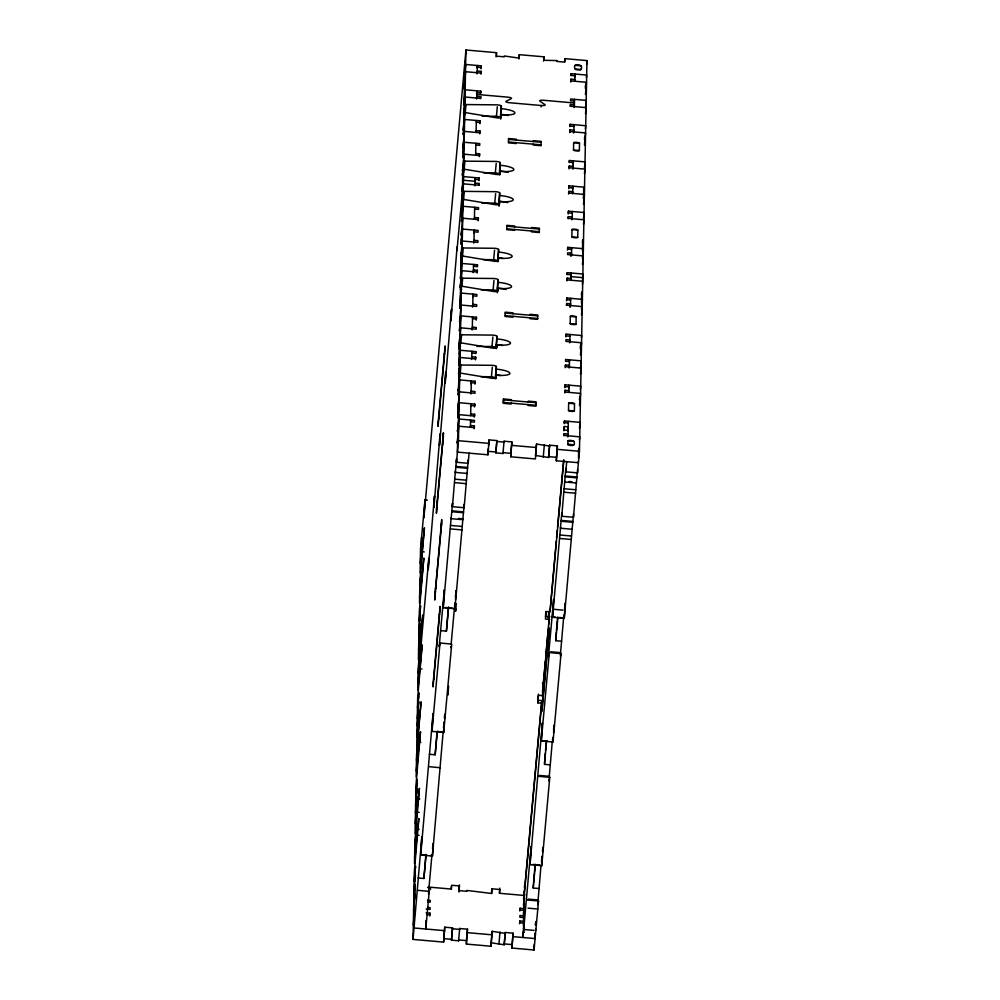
<?xml version="1.0" encoding="UTF-8"?>
<svg xmlns="http://www.w3.org/2000/svg" width="1000" height="1000" viewBox="0 0 1000 1000"><rect width="100%" height="100%" fill="white"/><g stroke="black" fill="none" stroke-linecap="round" stroke-linejoin="round"><path stroke-width="1.5" d="M443.212 731.162L432.425 856.075L420.712 855.05L421.838 836.838L413.038 939.412L443.612 942.087L444.725 927.188L452.537 927.875L451.475 940.163L458.638 940.788L459.688 928.5L467.5 929.188L466.388 944.075L491.062 946.237L492.163 931.338L505.225 933.35L504.188 944.775L491.125 942.763L492.163 931.338M462.875 518.837L462.863 519.7L451.15 518.675L452.488 503.212L452.425 506.688L464.137 507.713L464.2 504.237L454.938 608.75L443.225 607.725L444.312 589.763L439.162 646.712L440 642.987L451.725 644.1L443.688 732.412L431.975 731.388L433.05 713.425L420.712 854.975M425.95 920.525L425.788 929.013L429.212 891.363L417.488 890.3M440.012 643.012L431.975 731.388M523.013 937.1L531.138 846.45L530.025 864.625L541.75 865.65L549.788 777.237M573.25 516.85L564.263 618.325L552.55 617.3L553.625 599.325L548.475 656.287L549.325 652.55L561.038 653.662L553 741.988L541.287 740.962L542.375 722.987L530.025 864.625M504.188 944.775L505.238 932.487L513.05 933.175L511.938 948.062L534.062 950L538.525 900.938L526.812 899.963M549.325 652.638L541.287 740.888M413.038 939.412L414.338 871.737L418.85 818.512L417.7 829.137L419.162 829.262M414.35 913.512L414.075 927.987L444.663 930.662M414.625 899.05L414.837 888.2M414.975 880.962L415.188 870.113M415.637 846.587L415.85 835.738M416.3 812.225L416.5 801.375M416.637 794.137L416.85 783.288M417.3 759.775L417.512 748.913M417.962 725.4L418.175 714.55M418.312 707.312L418.525 696.462M418.975 672.95L419.175 662.1M419.625 638.575L419.837 627.725M419.975 620.487L420.188 609.637M420.637 586.125L420.85 575.275M421.3 551.763L421.575 537.288M414.663 911.45L414.7 909.712L413.312 924.938M415.325 877.15L415.363 875.413L413.938 892.375M415.5 868.037L415.538 866.3L414.15 881.525M419.975 634.775L420.012 633.038L418.587 650M420.15 625.662L420.188 623.925L418.8 639.15M420.988 582.325L421.012 580.588L419.6 597.55M421.163 573.2L421.188 571.462L419.8 586.688M421.65 547.95L421.675 546.213L420.262 563.175M417.7 829.137L417.75 826.438L414.487 863.675L414.913 841.5L419.425 788.288L418.288 798.9L419.75 799.025M418.288 798.9L418.325 796.2L415.062 833.438L416 784.912L420.513 731.688L419.375 742.312L420.838 742.438M419.375 742.312L419.412 739.613L416.15 776.85L416.575 754.675L421.1 701.8L416.737 746.625L417.663 698.088L422.188 644.875L417.825 690.025L418.25 667.862L422.775 614.975L418.4 659.8L419.338 611.263L423.85 558.05L419.487 603.2L419.913 581.038L424.425 527.825L420.075 572.975L420.538 548.713L425 499.7L426.95 499.862M433.137 682.537L433.062 686.888L440.012 609.875M434.812 595.725L434.725 600.062L435.438 591.575M438.15 422.075L438.062 426.413L445.012 349.412M433.75 679.275L433.775 678.4M433.825 675.8L433.837 674.925M435.487 588.975L435.5 588.112M437.088 505.625L437.1 504.762M437.15 502.15L437.175 501.287L436.4 513.237L443.338 436.238M438.75 418.8L438.775 417.938M438.825 415.325L438.837 414.462M426.1 912.812L430 913.15L429.963 914.887L427.125 914.638M430.45 889.562L430.487 887.825L427.887 887.6M439.3 618.362L439.312 617.487M439.363 614.888L439.387 614.012M440.988 530.662L440.962 531.538L441.737 519.587L434.787 596.587M441.037 528.062L441.05 527.2M442.638 444.712L442.65 443.85M442.7 441.238L443.413 432.762L443.325 437.1M444.3 357.887L444.312 357.025M444.363 354.425L444.387 353.55M439.988 610.75L440.075 606.4L433.125 683.413M444.988 350.275L445.075 345.938L438.125 422.938M443.225 607.663L451.163 517.812L451.15 518.675M448.05 692.387L448 695L448.6 686.3M443.612 942.087L444.725 927.188M452.425 506.688L455.375 471.55L455.363 472.413L467.075 473.438L467.088 472.575M455.363 472.413L456.538 458.8L456.475 462.275L468.188 463.3L469.113 453.15M457.325 441.463L457.287 443.2L458.713 426.225L474.325 427.6L474.363 425.863L470.462 425.513M457.55 429.888L457.512 431.613L458.938 414.65L474.55 416.025L474.588 414.288L470.675 413.938M457.987 407.088L457.95 408.825L459.375 391.863L474.988 393.225L475.025 391.488L471.112 391.15L470.863 394.012M458.325 389.075L458.3 390.812L458.675 385.262M459.212 343.062L459.188 344.8L460.6 327.837L476.213 329.2L476.25 327.463L472.35 327.125L472.088 329.975M460 302.25L459.963 303.988L460.35 298.45M460.8 260.575L460.763 262.312L462.137 247.913L463.062 199.375A3.938 0.875 5.2 0 1 464.188 199.513L495.55 204.713A3.925 0.862 5.2 0 0 499.475 204.175L499.525 201.575A13.713 3.038 5.2 0 0 513.25 199.737A13.713 3.038 5.2 0 0 499.637 195.5L499.688 192.887A3.925 0.862 5.2 0 0 495.8 191.688L464.338 191.375A3.925 0.862 5.2 0 1 463.225 191.312L462.188 202.738A3.925 0.862 5.2 0 0 463.3 202.8M461.587 219.775L461.55 221.513L462.938 206.275L478.55 207.65L478.512 209.387L474.613 209.037M462.463 173.75L462.438 175.487L462.812 169.95M462.812 155.738L462.775 157.475L464.162 142.25L479.775 143.613L479.75 145.35L475.838 145.013M463.25 132.95L463.212 134.688L464.6 119.462L480.225 120.825L480.188 122.562L476.275 122.225M463.65 112.263L463.612 113.987L465.037 97.025L480.65 98.4L480.688 96.662L476.775 96.312L476.525 99.038M463.812 103.287L463.787 105.025L465.175 89.787L480.788 91.163L480.75 92.9L476.85 92.55M464.3 77.962L464.275 79.7L465.662 64.475L481.275 65.838L481.238 67.575L477.337 67.237M457.675 437.65L457.4 452.125L487.975 454.8L489.087 439.9L496.887 440.588L495.838 452.875L502.987 453.5L504.05 441.213L511.863 441.9L510.75 456.788L535.425 458.95L536.525 444.05L549.587 446.062L548.538 457.488L535.487 455.475L536.525 444.05M457.9 426.075L457.812 430.412L458.85 419L474.462 420.363L474.438 422.1L470.525 421.75M458.125 414.137L458.338 403.288M458.562 391.35L458.988 368.913M459.125 361.675L459.562 339.25M459.787 327.312L460 316.462M460.225 304.525L460.662 282.1M460.8 274.862L461.225 252.425M461.463 240.487L461.662 229.638M461.9 217.7L462.325 195.275M462.463 188.038L462.9 165.613M463.125 153.675L463.338 142.812M463.562 130.875L463.988 108.45M464.137 101.213L464.475 83.125M464.613 75.888L464.9 61.425M456.475 462.275L458.438 440.7L459.738 373.025A3.938 0.875 5.2 0 1 460.85 373.162L492.225 378.35A3.925 0.862 5.2 0 0 496.138 377.825L496.188 375.225A13.713 3.038 5.2 0 0 509.913 373.375A13.713 3.038 5.2 0 0 496.312 369.137L496.362 366.538A3.925 0.862 5.2 0 0 492.475 365.325L461 365.025A3.912 0.862 5.2 0 1 459.888 364.963L458.85 376.388A3.912 0.862 5.2 0 0 459.963 376.45M459.888 364.963L460.312 342.788A3.938 0.875 5.2 0 1 461.425 342.925L492.8 348.125A3.925 0.862 5.2 0 0 496.725 347.6L496.775 344.988A13.713 3.038 5.2 0 0 510.5 343.15A13.713 3.038 5.2 0 0 496.887 338.913L496.938 336.312A3.925 0.862 5.2 0 0 493.05 335.1L461.587 334.8A3.925 0.862 5.2 0 1 460.462 334.738L459.1 349.137L459.475 343.587M460.462 334.738L461.4 286.2A3.938 0.875 5.2 0 1 462.512 286.337L493.888 291.525A3.925 0.862 5.2 0 0 497.812 291L497.863 288.4A13.713 3.038 5.2 0 0 511.587 286.55A13.713 3.038 5.2 0 0 497.975 282.325L498.025 279.713A3.925 0.862 5.2 0 0 494.137 278.5L462.675 278.2A3.925 0.862 5.2 0 1 461.55 278.137L460.513 289.562A3.925 0.862 5.2 0 0 461.637 289.625M461.55 278.137L461.975 255.975A3.938 0.875 5.2 0 1 463.1 256.1L494.462 261.3A3.925 0.862 5.2 0 0 498.387 260.775L498.438 258.163A13.713 3.038 5.2 0 0 512.163 256.325A13.713 3.038 5.2 0 0 498.55 252.087L498.6 249.488A3.925 0.862 5.2 0 0 494.712 248.275L463.25 247.975A3.925 0.862 5.2 0 1 462.137 247.913M463.225 191.312L463.65 169.15A3.938 0.875 5.2 0 1 464.762 169.288L496.138 174.475A3.925 0.862 5.2 0 0 500.05 173.95L500.1 171.35A13.713 3.038 5.2 0 0 513.825 169.5A13.713 3.038 5.2 0 0 500.225 165.263L500.275 162.662A3.925 0.862 5.2 0 0 496.388 161.45L464.925 161.15A3.925 0.862 5.2 0 1 463.8 161.088L462.762 172.512A3.925 0.862 5.2 0 0 463.6 172.562M463.8 161.088L464.738 112.55A3.912 0.862 5.2 0 1 465.85 112.688L497.225 117.888A3.925 0.862 5.2 0 0 501.138 117.362L501.188 114.75A13.713 3.038 5.2 0 0 514.913 112.912A13.713 3.038 5.2 0 0 501.312 108.675L501.362 106.075A3.925 0.862 5.2 0 0 497.475 104.862L466.012 104.562A3.938 0.875 5.2 0 1 464.888 104.5L463.85 115.913M464.888 104.5L465.938 50L496.512 52.675L496.45 56.15L504.263 56.837L504.275 55.963L519.225 58.137L519.288 54.675L543.962 56.825L543.9 60.3L556.987 60.575L556.962 61.45L564.775 62.125L564.837 58.65L586.962 60.587L579.462 451.287L577.5 472.863L565.788 471.838L565.85 468.363L561.75 516.25L573.462 517.275L577.288 472.438M455.675 608.638L455.625 611.237L456.312 603.625M428.137 887.038L451.325 889.062L451.375 886.462M451.475 940.163L452.537 927.875M464.137 507.713L468.25 459.825L468.188 463.3M459.162 886.275L459.087 890.612L466.887 891.3L466.912 890.438L491.625 893.462L492.013 888.787L499.825 889.475L499.475 893.288L524.2 895.45L541.7 703.2L541.75 700.588L537.85 700.25L538.4 694.163M458.638 940.788L458.65 939.925L466.463 940.6L466.388 944.075M459.688 928.5L459.675 929.375L452.512 928.737M470.425 427.25L470.562 420.025M470.65 415.675L470.875 403.738L470.6 406.788M471.087 392.887L471.312 380.95L471.037 384M471.75 358.525L471.887 351.287M472.312 328.85L472.537 316.913M472.75 306.062L472.975 294.125L472.7 297.175M473.413 271.7L473.55 264.462M473.975 242.037L474.212 230.1L473.938 233.137M474.412 219.237L474.65 207.3M475.075 184.875L475.213 177.638M475.65 155.213L475.875 143.275M476.087 132.425L476.312 120.487M476.75 98.05L476.887 90.812L476.613 93.863M477.238 72.725L477.375 65.5L477.137 68.037M458.162 412.4L457.775 417.938L459.162 402.713L474.775 404.087L474.75 405.812L470.838 405.475M458.6 389.613L458.212 395.15L459.6 379.925L475.213 381.287L475.188 383.025L471.275 382.688M471.525 359.5L471.775 356.788L475.688 357.125L475.65 358.862L460.037 357.5L458.612 374.462L458.963 370.65M459.162 359.95L458.787 365.487L460.175 350.262L475.788 351.625L475.75 353.363L471.85 353.025M459.825 325.575L459.45 331.125L460.825 315.887L476.45 317.262L476.413 319L472.512 318.65M473.2 272.675L473.45 269.962L477.35 270.3L477.312 272.038L461.7 270.675L460.275 287.638L460.625 283.825M460.825 273.125L460.45 278.663L461.838 263.438L477.45 264.8L477.425 266.537L473.512 266.2M474.45 217.512L478.35 217.85L478.325 219.587L462.7 218.212L461.287 235.188L461.637 231.375M474.862 185.863L475.112 183.137L479.012 183.475L478.988 185.212L463.363 183.85L461.95 200.812L462.287 197.013M462.5 186.3L462.113 191.838L463.5 176.612L479.125 177.987L479.087 179.725L475.188 179.375M475.675 153.475L479.588 153.812L479.55 155.55L463.938 154.188L462.512 171.15L462.863 167.35M476.112 130.688L480.025 131.025L479.988 132.762L464.375 131.4L462.95 148.363L463.3 144.55M477 73.85L477.262 71L481.175 71.338L481.138 73.075L465.525 71.7L464.1 88.675L464.45 84.862M487.975 454.8L488.3 448.475M495.712 378.9L496.312 369.137M496.287 348.675L496.887 338.913M497.362 292.762L497.975 282.325M497.962 261.85L498.55 252.087M499.038 205.938L499.637 195.5M499.625 175.025L500.225 165.263M500.7 119.113L501.312 108.675M495.838 452.875L496.887 440.588M491.625 893.462L491.7 889.125M491.062 946.237L491.125 942.763M511.325 400.538L511.337 399.675L503.525 398.988L503.45 403.325L511.25 404.012L511.275 403.15M502.987 453.5L503.013 452.638L510.812 453.312L510.75 456.788M504.05 441.213L504.038 442.088L496.875 441.45M499.475 893.288L499.75 888.138M512.938 316.325L512.925 317.188L505.112 316.512L505.2 312.162L513 312.85L512.987 313.712M514.6 229.5L514.587 230.362L506.775 229.688L506.863 225.338L514.675 226.025L514.65 226.9M516.275 142.675L516.25 143.55L508.45 142.863L508.525 138.525L516.337 139.2L516.325 140.075M505.225 933.35L505.238 932.487M511.938 948.062L513.05 933.175M528.188 404.625L528.175 405.487L535.975 406.175L536.062 401.838L528.25 401.15L528.237 402.025M529.85 317.8L529.837 318.675L537.65 319.35L537.725 315.012L529.925 314.325L529.9 315.2M531.525 230.975L531.5 231.85L539.312 232.537L539.4 228.188L531.587 227.512L531.575 228.375M533.188 144.162L533.175 145.025L540.975 145.712L541.062 141.363L533.25 140.688L533.237 141.55M523.55 918.7L523.812 915.85L519.9 915.512L519.875 917.237L523.775 917.588L523.7 921.35L519.8 921L519.763 922.738L524.025 923.112M524.438 908.65L520.037 908.275L520.013 910.013L523.913 910.35L523.812 915.85M523.6 926.413L524.012 919.275L523.462 925.362M523.975 906.875L524.125 899.5M524.263 891.975L524.15 897.763A2.938 0.65 5.2 0 0 524.625 898.162M523.913 924.338L523.95 922.6L523.5 928.913M524.3 904.812L524.325 903.075L523.462 913.938M524.475 895.688L524.5 893.95L523.462 905.375M524.637 886.712L524.675 884.987L524.438 887.525M541.7 703.2L537.8 702.85L537.85 700.25M534.062 950L534.175 944.212M535.212 932.788L535.1 938.575L512.975 936.637M535.525 930.725L535.562 928.988M535.638 925.362L535.662 923.625L535.575 924.587M535.7 921.6L535.438 924.887M543.138 685.362L543.15 684.5M548.538 457.488L549.6 445.2L557.413 445.887L556.3 460.775L578.425 462.713M549.587 446.062L549.6 445.2M548.612 627.925L548.638 627.062M548.688 624.45L549.388 615.975L542.375 696.45M549.675 619.475L545.425 619.1L546.112 611.487L550.013 611.825L556.275 541M556.3 460.775L557.413 445.887M552.55 617.3L561.812 512.775L561.75 516.25M560.487 527.375L560.462 528.237L572.175 529.263L572.2 528.4M567.8 436.912L568.062 434.062L564.163 433.713L564.125 435.45L579.738 436.825L579.462 439.862M567.812 431.112L568.2 426.825L564.3 426.488L564.225 429.95L568.138 430.3M579.462 428.438L580.025 422.35L564.4 420.988L564.375 422.725L568.275 423.062M568.9 390.65L564.987 390.312L564.963 392.038L580.575 393.413L579.462 405.588M580.438 389.225L580.712 386.175L565.1 384.812L565.062 386.55L568.975 386.887M569.138 368.05L569.388 365.325L565.475 364.988L565.45 366.725L581.062 368.088L580.513 374.175M581.475 337.812L581.688 335.525L566.075 334.162L566.038 335.9L569.938 336.238M570.3 306.675L570.562 303.825L566.663 303.488L566.625 305.225L582.238 306.588L581.475 314.962M581.475 309.35L582.388 299.35L566.763 297.987L566.737 299.725L570.638 300.062M570.875 280.4L571.05 278.5L567.15 278.163L567.112 279.9L582.725 281.262L582.45 284.312M582.45 278.6L582.863 274.025L567.25 272.663L567.212 274.4L571.125 274.738M582.45 258.6L583.35 248.7L567.737 247.338L567.7 249.075L571.613 249.412M571.975 219.862L572.225 217L568.325 216.663L568.288 218.4L583.913 219.762L583.5 224.338M583.5 218.625L584.05 212.525L568.438 211.163L568.4 212.9L572.3 213.238M572.537 193.588L572.712 191.675L568.812 191.337L568.775 193.075L584.4 194.438L583.488 204.438M584.538 187.213L568.913 185.837L568.888 187.575L572.788 187.913M572.938 169.213L573.2 166.363L569.3 166.012L569.263 167.75L584.888 169.112L584.462 173.688M584.462 167.975L585.025 161.887L569.4 160.512L569.375 162.25L573.275 162.6M573.638 133.038L573.9 130.188L569.987 129.838L569.963 131.575L585.575 132.938L584.462 145.125M585.438 128.75L585.712 125.712L570.1 124.338L570.062 126.075L573.975 126.425M574.138 107.575L574.388 104.862L570.475 104.513L570.45 106.25L586.062 107.625L585.513 113.713M574.875 79.538L570.962 79.188L570.938 80.925L586.55 82.3M586.462 77.6L586.688 75.062L571.075 73.7L571.038 75.425L574.938 75.775M564.7 481.112L564.675 481.975L576.388 483L576.413 482.137M570.662 255.888L570.725 252.938M567.863 444.588L567.938 440.863A2.938 0.65 5.2 0 1 570.875 440.462A2.938 0.65 5.2 0 1 573.787 441.375C578.1 450.112 558.387 441.912 573.725 444.988M568.025 435.8L568.312 421.325M568.513 410.475L568.65 403.237A2.938 0.65 5.2 0 1 571.6 402.837A2.938 0.65 5.2 0 1 574.513 403.75L574.375 410.988A2.938 0.65 5.2 0 1 571.438 411.375A2.938 0.65 5.2 0 1 568.513 410.475L574.375 410.988M568.862 392.388L569 385.15L568.725 388.2M569.35 367.062L569.487 359.825M569.837 341.737L569.975 334.5M570.188 323.65L570.325 316.413A2.938 0.65 5.2 0 1 573.263 316.025A2.938 0.65 5.2 0 1 576.175 316.925L576.038 324.162A2.938 0.65 5.2 0 1 573.1 324.562A2.938 0.65 5.2 0 1 570.188 323.65L576.038 324.162M570.525 305.562L570.675 298.325M571.013 280.238L571.15 273L570.875 276.05M571.5 254.913L571.638 247.675M571.85 236.825L571.987 229.587A2.938 0.65 5.2 0 1 574.925 229.2A2.938 0.65 5.2 0 1 577.85 230.1L577.712 237.338A2.938 0.65 5.2 0 1 574.763 237.738A2.938 0.65 5.2 0 1 571.85 236.825L577.712 237.338M572.2 218.738L572.337 211.5M572.688 193.412L572.825 186.188L572.55 189.225M573.175 168.088L573.312 160.863L573.038 163.9M573.513 150L573.65 142.775A2.938 0.65 5.2 0 1 576.6 142.375A2.938 0.65 5.2 0 1 579.513 143.287L579.375 150.512A2.938 0.65 5.2 0 1 576.438 150.912A2.938 0.65 5.2 0 1 573.513 150L579.375 150.512M573.862 131.912L574 124.688M574.35 106.6L574.487 99.362M574.837 81.275L574.975 74.037L574.7 77.088M575.075 68.975C571.575 62.613 584.7 63.8 580.925 69.488A2.938 0.65 5.2 0 1 577.987 69.875A2.938 0.65 5.2 0 1 575.075 68.975L580.925 69.488M573.462 517.275L573.525 513.8M577.5 472.863L577.562 469.387M578.513 458.375L578.7 448.237M580.65 346.95L580.712 343.85M581.487 303.238L581.688 292.688M582.487 250.987L582.7 239.975M583.7 188.075L583.5 198.625L584.4 188.637M585.65 86.487L585.7 84.075M425 499.7L423.875 517.9L465.938 50M432.425 856.075L433.188 843.863M443.688 732.412L444.263 723.15M454.938 608.75L455.238 603.925M541.75 865.65L542.312 856.388M553 741.988L553.3 737.15M564.263 618.325L565.112 604.625M418.05 877.95L423.9 878.462L425.925 854.375M429.3 754.287L435.163 754.8L437.088 731.637M440.562 630.625L446.413 631.138L448.438 607.05M538.525 900.938L537.675 904.638L539.075 888.538L533.225 888.025L533.45 884.188M560.363 654.862L561.587 641.213L555.737 640.7L556.337 632.125M539.075 888.538L541 865.375M549.163 777.763L552.263 741.712M561.587 641.213L563.85 615.075M544.513 763.587L545.3 753.112M541.3 740.675L547.163 741.062M444.538 718.725L444.812 714.2L444.487 717.237M455.513 599.487L456.062 590.538L455.462 596.675M542.6 851.95L542.875 847.438L542.537 850.462M553.575 732.725L554.038 725.337M450.938 646.65L450.875 647.738L451.087 646.812M533.525 883.125L534.388 872.875M549.05 779.237L548.938 780.975L549.35 779.1M428.525 892.613L431.962 854.825M556.45 630.8L557.337 620.788M451.112 644.525L454.9 602.85M549.163 611.175L548.575 617.7M545.525 750.475L546.4 741.2M463.675 124.8L463.3 130.35L463.65 126.538M463.7 123.975L464.738 112.55M419.15 621.062L420.538 605.837L420.15 611.375M465.138 114.075L466.012 104.562M420.012 618.763L420.363 614.95L418.938 631.912M462.612 180.575L463.65 169.15M418.137 673.512L419.525 658.288L419.15 663.838M464.05 170.662L464.925 161.15M419.075 667.525L428.55 560.825C429.625 549.513 427.375 578.337 428.45 567.05L434.212 498.65C435.288 487.337 433.038 516.15 434.113 504.875L439.875 436.463C440.95 425.15 438.713 454.012 439.775 442.7L445.538 374.288C446.613 362.975 444.363 391.788 445.438 380.513L451.2 312.1C452.262 300.8 450.012 329.613 451.1 318.337L456.938 249.075M419 671.213L419.35 667.4L417.925 684.375M462.013 211.625L461.637 217.162L461.975 213.363M462.025 210.8L463.062 199.375M463.475 200.9L464.338 191.375M417.475 707.887L418.862 692.65L418.488 698.2M418.35 705.575L418.688 701.775L417.275 718.737M436.463 509.762L443.387 433.625M417.137 725.975L418.512 710.738L418.137 716.287M461.488 238.75L461.112 244.3L462.5 229.075L478.113 230.438L478.075 232.175L474.175 231.838M418 723.662L418.338 719.862L416.925 736.825M461.2 254.163L460.85 257.975L462.262 241.012L477.887 242.375L477.912 240.637L474.012 240.3L473.75 243.15M460.938 267.387L461.975 255.975M416.475 760.337L417.863 745.113L417.475 750.65M462.388 257.488L463.25 247.975M417.337 758.037L417.688 754.225L416.262 771.188M481.012 68.688L481.275 65.838M460.363 297.625L461.4 286.2M460.262 302.787L459.888 308.325L461.262 293.1L476.887 294.475L476.85 296.2L472.95 295.863M480.913 74.188L481.175 71.338M461.925 286.363L462.675 278.2M415.812 794.7L417.2 779.475L416.812 785.025M416.675 792.4L417.025 788.6L415.6 805.562M459.963 318.2L459.625 322L461.037 305.038L476.65 306.413L476.688 304.675L472.788 304.325L472.525 307.188M480.538 93.875L480.788 91.163M434.738 599.188L441.675 523.05M415.462 812.788L416.85 797.562L416.475 803.112M480.513 98.562L480.688 96.662M416.325 810.487L416.675 806.688L415.262 823.65M479.963 123.675L480.225 120.825M459.275 354.212L460.312 342.788M414.8 847.163L416.188 831.938L415.812 837.475M479.762 133.875L480.025 131.025M460.838 342.95L461.587 334.8M414.7 852.588L415.737 841.162M415.675 844.85L416.012 841.05L414.6 858.012M458.688 384.438L459.738 373.025M479.325 156.675L479.588 153.812M460.138 374.538L461 365.025M478.875 180.7L479.125 177.987M413.8 899.613L415.188 884.388L414.8 889.938M478.837 185.387L479.012 183.475M414.663 897.312L415.012 893.5L413.587 910.462M478.1 220.7L478.35 217.85M496.125 56.962L496.512 52.675M477.275 266.712L477.45 264.8M477.1 273.025L477.35 270.3M423.9 878.462L426.062 854.775M435.163 754.8L437.312 731.112M446.413 631.138L448.575 607.45M476.188 320.112L476.45 317.262M500.325 117.487A3.925 0.862 5.2 0 0 496.438 116.287L497.3 106.762M475.613 353.525L475.788 351.625M475.438 359.85L475.688 357.125M432.525 848.637L432.938 844M443.5 728.062L444.062 721.875M474.963 384.15L475.213 381.287M500.487 115.588L501.362 106.075M499.237 174.088A3.925 0.862 5.2 0 0 495.35 172.875L496.213 163.363M474.525 406.938L474.775 404.087M500.938 117.613L501.188 114.75M474.325 417.137L474.588 414.288M429.738 916L430 913.15M474.1 428.713L474.363 425.863M498.65 204.312A3.925 0.862 5.2 0 0 494.762 203.1L495.637 193.588M499.412 172.175L500.275 162.662M499.85 174.2L500.1 171.35M497.562 260.912A3.925 0.862 5.2 0 0 493.675 259.7L494.55 250.175M498.825 202.413L499.688 192.887M499.137 205.863L499.525 201.575M496.987 291.137A3.925 0.862 5.2 0 0 493.1 289.925L493.963 280.413M497.738 259L498.6 249.488M498.175 261.025L498.438 258.163M495.9 347.725A3.925 0.862 5.2 0 0 492.013 346.525L492.875 337M497.163 289.237L498.025 279.713M497.6 291.25L497.863 288.4M518.9 58.95L519.288 54.675M495.312 377.962A3.925 0.862 5.2 0 0 491.425 376.75L492.3 367.238M496.075 345.825L496.938 336.312M496.512 347.85L496.775 344.988M488.562 445.613L489.087 439.9M495.487 376.05L496.362 366.538M495.938 378.075L496.188 375.225M451.325 889.062L451.662 885.263L459.475 885.95L458.925 892.038M459.113 887.913L459.387 884.862M503.263 402.9L503.525 398.988M543.575 61.112L543.962 56.825M541.163 106.938L541.3 105.512A3.925 0.862 5.2 0 0 545.05 104.725L539.9 101.125A3.925 0.862 5.2 0 1 543.587 100.275L574.425 102.975M466.463 940.6L467.5 929.188M510.812 453.312L511.863 441.9M564.587 61.513L564.837 58.65M570.9 75.6L571.075 73.7M570.7 82.05L570.962 79.188M570.312 106.425L570.475 104.513M569.888 126.625L570.1 124.338M569.75 132.562L569.987 129.838M569.237 162.425L569.4 160.512M569.038 168.875L569.3 166.012M498.913 944.312L499.975 932.025M543.275 457.025L544.338 444.738M568.675 188.562L568.913 185.837M568.562 194.062L568.812 191.337M568.175 214.013L568.438 211.163M568.15 218.562L568.325 216.663M567.487 250.062L567.737 247.338M567.075 274.562L567.25 272.663M566.9 280.875L567.15 278.163M586.625 64.4L586.962 60.587M585.45 87.287L585.688 84.75M585.438 88.763L585.862 84.2M566.5 300.837L566.763 297.987M585.438 94.475L586.413 83.825M566.487 305.387L566.663 303.488M571.275 256.038L571.538 253.175L567.638 252.838L567.6 254.575L583.212 255.938L582.438 264.513M585.513 108L586.2 100.388L570.588 99.012L570.55 100.75L574.462 101.1M565.825 336.875L566.075 334.162M584.462 139.412L584.75 136.363M569.987 307.2L570.25 304.35M565.225 367.7L565.475 364.988M564.837 387.663L565.1 384.812M564.75 393.025L564.987 390.312M569.612 342.863L569.875 340L565.962 339.663L565.938 341.4L581.55 342.762L580.438 354.95M545.887 611.925L545.475 616.5L549.725 616.862M537.8 702.85L538.488 695.238L542.75 695.612M519.8 910.987L520.037 908.275M564.15 423.7L564.4 420.988M563.913 430.763L564.3 426.488M519.55 923.725L519.8 921M563.987 435.625L564.163 433.713M548.225 618L548.8 611.812M582.463 242.838L582.7 240.3M523.538 898.9L524.225 891.287M524.25 892.837L541.75 700.588M542.463 692.113L545.35 661M545.638 657.95L548.263 629.025M556.562 537.9L557.263 530.15M557.55 527.05L563.612 460.387M550.013 611.825L563.85 459.888M523.525 914.638L523.913 910.35M523.513 920.438L523.775 917.588M522.788 936.712L523.225 931.95M582.525 280.712L582.8 277.65L571.087 276.625M581.487 294.975L581.763 291.925M565.788 471.838L566.712 461.688M580.45 347.75L580.675 345.213M580.438 349.237L580.925 343.9M533.225 888.025L535.375 864.338M546.638 740.675L544.475 764.362L550.337 764.875M555.737 640.7L557.888 617.013M580.513 368.462L581.2 360.85L565.588 359.487L565.55 361.225L569.45 361.562M579.462 399.875L579.75 396.838M578.55 452.525L578.638 451.575M541.5 861.888L542.025 856.175M553.538 729.663L553.925 725.462M564.538 608.85L565.062 603.138M535.188 934.525L535.262 933.575M578.15 462.463L578.237 461.512M534.487 871.663L535.15 864.862M557.45 619.65L557.663 617.537M457.013 248.312L457.188 246.887L456.975 250.588L463.438 180.238L475.15 181.262M542.513 683.45L542.612 682.6M552.45 739.975L552.762 738.225M428.562 894.137L429.212 891.363M560.4 656.375L561.038 653.612M482.013 116.137L496.438 116.287M483.188 172.763L495.35 172.875M481.65 202.975L494.762 203.1M482.95 259.587L493.675 259.7M480.938 289.812L493.1 289.925M477 346.375L492.013 346.525M480.938 376.65L491.425 376.75M575.138 65.35L581 65.862M476.812 94.438L507.65 97.137A3.925 0.862 5.2 0 1 511.287 98.625L506.012 101.312A3.925 0.862 5.2 0 0 509.738 102.75L541.3 105.512M573.65 142.775L579.513 143.287M508.537 139.388L541.075 142.238M508.488 142L541.025 144.838M571.987 229.587L577.85 230.1M506.875 226.213L539.412 229.062M506.825 228.812L539.362 231.663M570.325 316.413L576.175 316.925M505.2 313.038L537.737 315.887M505.15 315.637L537.688 318.488M568.65 403.237L574.513 403.75M503.537 399.862L536.075 402.7M503.488 402.463L536.025 405.312M567.938 440.863L573.787 441.375M458.438 440.7L489.012 443.375M511.788 445.375L536.462 447.525M557.337 449.35L579.462 451.287M488.05 451.325L495.85 452.013M548.562 456.625L556.362 457.3M455.838 466.413L467.55 467.438M565.163 475.975L576.875 477M455.825 467.287L467.537 468.312M565.15 476.85L576.862 477.875M569.087 481.5L572.013 481.75M454.688 479.162L466.4 480.188M564 488.725L575.712 489.75M454.613 482.638L466.325 483.663M563.938 492.2L575.65 493.225M424.975 500.1L426.925 500.275M451.8 510.825L463.512 511.85M561.112 520.4L572.825 521.425M451.788 511.7L463.5 512.725M561.1 521.263L572.812 522.288M458.488 518.45L461.413 518.7M450.475 525.425L462.188 526.45M559.788 534.987L571.5 536.013M450.4 528.9L462.113 529.925M559.725 538.462L571.438 539.487M422.75 551.788L424.225 551.925M553.275 609.263L563.038 610.125M445.2 607.487L452.175 608.1M552.562 616.888L555.35 617.137M559.538 617.5L562.325 617.737M550.788 651.775L560.55 652.638M420.513 668.85L421.975 668.975M437.85 731.5L443.7 732.013M539.538 775.438L549.3 776.3M428.738 766.637L440.462 767.763M538.075 776.3L549.788 777.325M417.75 812.262L419.212 812.387M417.587 835.212L419.05 835.337M422.688 854.812L426.863 855.188M430.487 855.5L432.45 855.675M532.837 864.45L539.812 865.062M528.275 899.1L538.038 899.963M528.038 908.162L537.8 909.013M427.413 900.163L430.25 900.413L430.213 902.15L427.612 901.925M427.5 907.425L430.112 907.65L430.075 909.388L426.175 909.05M524.125 929.525L533.888 930.375M467.425 932.663L492.1 934.812M443.688 938.612L451.488 939.3M504.2 943.913L512.013 944.587M524.362 932.337L523.5 931.875L523.575 928.15A2.938 0.65 5.2 0 1 524.438 927.763M500.788 114.388A13.713 3.038 5.2 0 1 508.263 115.538M495.788 374.85A13.713 3.038 5.2 0 1 500.812 375.513M496.375 344.625A13.713 3.038 5.2 0 1 502.638 345.513M460.55 346.213A3.925 0.862 5.2 0 1 459.425 346.15M497.45 288.025A13.713 3.038 5.2 0 1 506.05 289.462M498.038 257.8A13.713 3.038 5.2 0 1 503.062 258.45M462.212 259.387A3.925 0.862 5.2 0 1 461.1 259.337M499.125 201.213A13.713 3.038 5.2 0 1 507.725 202.638M499.7 170.975A13.713 3.038 5.2 0 1 508.3 172.413M541.9 710.45L541.875 711.287L549.375 628.325L541.9 710.45"/></g></svg>
